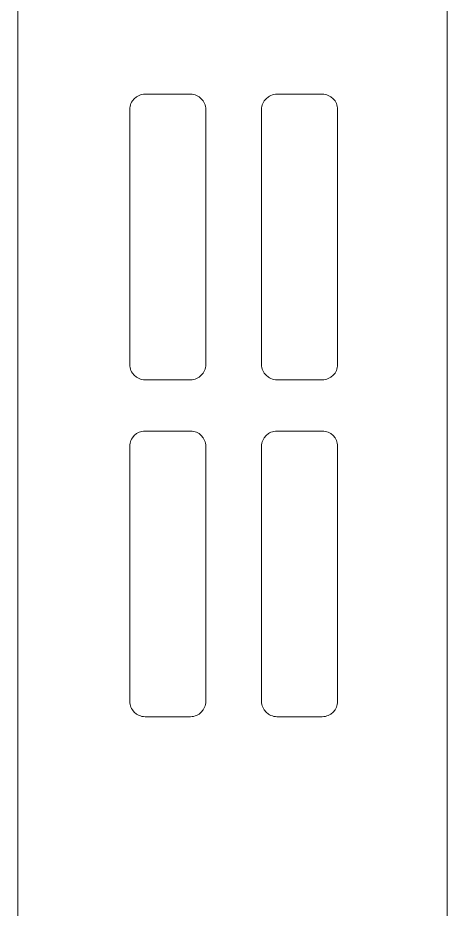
# Model space of a CAD drawing. Header units: millimetres. Extents: x -580 to 580, y -723 to 723.
# Drawn here: x 506.9 to 568.9, y 326.3 to 455.1 of the extents above; entities that cross this region are included whole.
import ezdxf

# ---------------------------------------------------------------- set-up
doc = ezdxf.new("R2010")
doc.units = ezdxf.units.MM
doc.header["$MEASUREMENT"] = 0
doc.layers.add('Camada 1', color=7, linetype='Continuous')

msp = doc.modelspace()

# ---------------------------------------------------------------- linework, layer by layer
at = {"layer": 'Camada 1', "color": 250, "lineweight": 9}
msp.add_open_spline([(506.9449, 506.4442), (506.9449, 506.4442), (515.7277, 506.4442), (515.7277, 506.4442), (515.7277, 506.4442), (515.7277, 506.4442), (515.7277, 494.478), (515.7277, 494.478), (515.7277, 494.478), (515.7277, 494.478), (518.4931, 494.478), (518.4931, 494.478), (518.4931, 494.478), (518.4931, 494.478), (518.4931, 506.4442), (518.4931, 506.4442), (518.4931, 506.4442), (518.4931, 506.4442), (526.8555, 506.4442), (526.8555, 506.4442), (526.8555, 506.4442), (526.8555, 506.4442), (526.8555, 511.9345), (526.8555, 511.9345), (526.8555, 511.9345), (526.8555, 511.9345), (536.5342, 511.9345), (536.5342, 511.9345), (536.5342, 511.9345), (536.5342, 511.9345), (536.5342, 494.478), (536.5342, 494.478), (536.5342, 494.478), (536.5342, 494.478), (539.2996, 494.478), (539.2996, 494.478), (539.2996, 494.478), (539.2996, 494.478), (539.2996, 511.9345), (539.2996, 511.9345), (539.2996, 511.9345), (539.2996, 511.9345), (548.9783, 511.9345), (548.9783, 511.9345), (548.9783, 511.9345), (548.9783, 511.9345), (548.9783, 506.4442), (548.9783, 506.4442), (548.9783, 506.4442), (548.9783, 506.4442), (557.208, 506.4442), (557.208, 506.4442), (557.208, 506.4442), (557.208, 506.4442), (557.208, 494.478), (557.208, 494.478), (557.208, 494.478), (557.208, 494.478), (559.9733, 494.478), (559.9733, 494.478), (559.9733, 494.478), (559.9733, 494.478), (559.9733, 506.4442), (559.9733, 506.4442), (559.9733, 506.4442), (559.9733, 506.4442), (568.8888, 506.4442), (568.8888, 506.4442), (568.8888, 506.4442), (568.8888, 506.4442), (568.8888, 121.099), (568.8888, 121.099), (568.8888, 121.099), (568.8888, 121.099), (548.9783, 121.099), (548.9783, 121.099), (548.9783, 121.099), (548.9783, 121.099), (548.9783, 115.5584), (548.9783, 115.5584), (548.9783, 115.5584), (548.9783, 115.5584), (526.8555, 115.5584), (526.8555, 115.5584), (526.8555, 115.5584), (526.8555, 115.5584), (526.8555, 121.099), (526.8555, 121.099), (526.8555, 121.099), (526.8555, 121.099), (506.9449, 121.099), (506.9449, 121.099), (506.9449, 121.099), (506.9449, 121.099), (506.9449, 506.4442), (506.9449, 506.4442), (506.9449, 506.4442), (506.9449, 506.4442), (506.9449, 506.4442), (506.9449, 506.4442)], degree=3, knots=[0, 0, 0, 0, 0.03846154, 0.03846154, 0.03846154, 0.03846154, 0.07692308, 0.07692308, 0.07692308, 0.07692308, 0.11538462, 0.11538462, 0.11538462, 0.11538462, 0.15384615, 0.15384615, 0.15384615, 0.15384615, 0.19230769, 0.19230769, 0.19230769, 0.19230769, 0.23076923, 0.23076923, 0.23076923, 0.23076923, 0.26923077, 0.26923077, 0.26923077, 0.26923077, 0.30769231, 0.30769231, 0.30769231, 0.30769231, 0.34615385, 0.34615385, 0.34615385, 0.34615385, 0.38461538, 0.38461538, 0.38461538, 0.38461538, 0.42307692, 0.42307692, 0.42307692, 0.42307692, 0.46153846, 0.46153846, 0.46153846, 0.46153846, 0.5, 0.5, 0.5, 0.5, 0.53846154, 0.53846154, 0.53846154, 0.53846154, 0.57692308, 0.57692308, 0.57692308, 0.57692308, 0.61538462, 0.61538462, 0.61538462, 0.61538462, 0.65384615, 0.65384615, 0.65384615, 0.65384615, 0.69230769, 0.69230769, 0.69230769, 0.69230769, 0.73076923, 0.73076923, 0.73076923, 0.73076923, 0.76923077, 0.76923077, 0.76923077, 0.76923077, 0.80769231, 0.80769231, 0.80769231, 0.80769231, 0.84615385, 0.84615385, 0.84615385, 0.84615385, 0.88461538, 0.88461538, 0.88461538, 0.88461538, 0.92307692, 0.92307692, 0.92307692, 0.92307692, 1, 1, 1, 1], dxfattribs=at)
at = {"layer": 'Camada 1', "color": 240, "lineweight": 9}
for points in [[(534.0624, 404.9901), (534.0624, 404.9901), (534.0624, 441.8118), (534.0624, 441.8118), (534.0624, 441.8118), (534.0624, 441.8118), (534.0511, 442.0372), (534.0511, 442.0372), (534.0511, 442.0372), (534.0511, 442.0372), (534.0174, 442.2562), (534.0174, 442.2562), (534.0174, 442.2562), (534.0174, 442.2562), (533.9626, 442.4678), (533.9626, 442.4678), (533.9626, 442.4678), (533.9626, 442.4678), (533.888, 442.6708), (533.888, 442.6708), (533.888, 442.6708), (533.888, 442.6708), (533.7945, 442.8641), (533.7945, 442.8641), (533.7945, 442.8641), (533.7945, 442.8641), (533.6834, 443.0465), (533.6834, 443.0465), (533.6834, 443.0465), (533.6834, 443.0465), (533.4127, 443.3743), (533.4127, 443.3743), (533.4127, 443.3743), (533.4127, 443.3743), (533.085, 443.6449), (533.085, 443.6449), (533.085, 443.6449), (533.085, 443.6449), (532.9026, 443.7561), (532.9026, 443.7561), (532.9026, 443.7561), (532.9026, 443.7561), (532.7093, 443.8495), (532.7093, 443.8495), (532.7093, 443.8495), (532.7093, 443.8495), (532.5063, 443.9242), (532.5063, 443.9242), (532.5063, 443.9242), (532.5063, 443.9242), (532.2947, 443.979), (532.2947, 443.979), (532.2947, 443.979), (532.2947, 443.979), (532.0756, 444.0126), (532.0756, 444.0126), (532.0756, 444.0126), (532.0756, 444.0126), (531.8503, 444.0241), (531.8503, 444.0241), (531.8503, 444.0241), (531.8503, 444.0241), (525.2997, 444.0241), (525.2997, 444.0241), (525.2997, 444.0241), (525.2997, 444.0241), (525.0743, 444.0126), (525.0743, 444.0126), (525.0743, 444.0126), (525.0743, 444.0126), (524.8553, 443.979), (524.8553, 443.979), (524.8553, 443.979), (524.8553, 443.979), (524.6438, 443.9242), (524.6438, 443.9242), (524.6438, 443.9242), (524.6438, 443.9242), (524.4407, 443.8495), (524.4407, 443.8495), (524.4407, 443.8495), (524.4407, 443.8495), (524.2475, 443.7561), (524.2475, 443.7561), (524.2475, 443.7561), (524.2475, 443.7561), (524.0651, 443.6449), (524.0651, 443.6449), (524.0651, 443.6449), (524.0651, 443.6449), (523.7373, 443.3743), (523.7373, 443.3743), (523.7373, 443.3743), (523.7373, 443.3743), (523.4665, 443.0465), (523.4665, 443.0465), (523.4665, 443.0465), (523.4665, 443.0465), (523.3555, 442.8641), (523.3555, 442.8641), (523.3555, 442.8641), (523.3555, 442.8641), (523.262, 442.6708), (523.262, 442.6708), (523.262, 442.6708), (523.262, 442.6708), (523.1873, 442.4678), (523.1873, 442.4678), (523.1873, 442.4678), (523.1873, 442.4678), (523.1326, 442.2562), (523.1326, 442.2562), (523.1326, 442.2562), (523.1326, 442.2562), (523.0989, 442.0372), (523.0989, 442.0372), (523.0989, 442.0372), (523.0989, 442.0372), (523.0874, 441.8118), (523.0874, 441.8118), (523.0874, 441.8118), (523.0874, 441.8118), (523.0874, 404.9901), (523.0874, 404.9901), (523.0874, 404.9901), (523.0874, 404.9901), (523.0989, 404.7647), (523.0989, 404.7647), (523.0989, 404.7647), (523.0989, 404.7647), (523.1326, 404.5457), (523.1326, 404.5457), (523.1326, 404.5457), (523.1326, 404.5457), (523.1873, 404.334), (523.1873, 404.334), (523.1873, 404.334), (523.1873, 404.334), (523.262, 404.1311), (523.262, 404.1311), (523.262, 404.1311), (523.262, 404.1311), (523.3555, 403.9378), (523.3555, 403.9378), (523.3555, 403.9378), (523.3555, 403.9378), (523.4665, 403.7553), (523.4665, 403.7553), (523.4665, 403.7553), (523.4665, 403.7553), (523.7373, 403.4276), (523.7373, 403.4276), (523.7373, 403.4276), (523.7373, 403.4276), (524.0651, 403.1569), (524.0651, 403.1569), (524.0651, 403.1569), (524.0651, 403.1569), (524.2475, 403.0458), (524.2475, 403.0458), (524.2475, 403.0458), (524.2475, 403.0458), (524.4407, 402.9523), (524.4407, 402.9523), (524.4407, 402.9523), (524.4407, 402.9523), (524.6438, 402.8776), (524.6438, 402.8776), (524.6438, 402.8776), (524.6438, 402.8776), (524.8553, 402.823), (524.8553, 402.823), (524.8553, 402.823), (524.8553, 402.823), (525.0743, 402.7892), (525.0743, 402.7892), (525.0743, 402.7892), (525.0743, 402.7892), (525.2997, 402.7778), (525.2997, 402.7778), (525.2997, 402.7778), (525.2997, 402.7778), (531.8503, 402.7778), (531.8503, 402.7778), (531.8503, 402.7778), (531.8503, 402.7778), (532.0756, 402.7892), (532.0756, 402.7892), (532.0756, 402.7892), (532.0756, 402.7892), (532.2947, 402.823), (532.2947, 402.823), (532.2947, 402.823), (532.2947, 402.823), (532.5063, 402.8776), (532.5063, 402.8776), (532.5063, 402.8776), (532.5063, 402.8776), (532.7093, 402.9523), (532.7093, 402.9523), (532.7093, 402.9523), (532.7093, 402.9523), (532.9026, 403.0458), (532.9026, 403.0458), (532.9026, 403.0458), (532.9026, 403.0458), (533.085, 403.1569), (533.085, 403.1569), (533.085, 403.1569), (533.085, 403.1569), (533.4127, 403.4276), (533.4127, 403.4276), (533.4127, 403.4276), (533.4127, 403.4276), (533.6834, 403.7553), (533.6834, 403.7553), (533.6834, 403.7553), (533.6834, 403.7553), (533.7945, 403.9378), (533.7945, 403.9378), (533.7945, 403.9378), (533.7945, 403.9378), (533.888, 404.1311), (533.888, 404.1311), (533.888, 404.1311), (533.888, 404.1311), (533.9626, 404.334), (533.9626, 404.334), (533.9626, 404.334), (533.9626, 404.334), (534.0174, 404.5457), (534.0174, 404.5457), (534.0174, 404.5457), (534.0174, 404.5457), (534.0511, 404.7647), (534.0511, 404.7647), (534.0511, 404.7647), (534.0511, 404.7647), (534.0624, 404.9901), (534.0624, 404.9901), (534.0624, 404.9901), (534.0624, 404.9901), (534.0624, 404.9901), (534.0624, 404.9901)], [(553.086, 404.9901), (553.086, 404.9901), (553.086, 441.8118), (553.086, 441.8118), (553.086, 441.8118), (553.086, 441.8118), (553.0745, 442.0372), (553.0745, 442.0372), (553.0745, 442.0372), (553.0745, 442.0372), (553.0408, 442.2562), (553.0408, 442.2562), (553.0408, 442.2562), (553.0408, 442.2562), (552.986, 442.4678), (552.986, 442.4678), (552.986, 442.4678), (552.986, 442.4678), (552.9114, 442.6708), (552.9114, 442.6708), (552.9114, 442.6708), (552.9114, 442.6708), (552.8179, 442.8641), (552.8179, 442.8641), (552.8179, 442.8641), (552.8179, 442.8641), (552.7068, 443.0465), (552.7068, 443.0465), (552.7068, 443.0465), (552.7068, 443.0465), (552.4361, 443.3743), (552.4361, 443.3743), (552.4361, 443.3743), (552.4361, 443.3743), (552.1084, 443.6449), (552.1084, 443.6449), (552.1084, 443.6449), (552.1084, 443.6449), (551.926, 443.7561), (551.926, 443.7561), (551.926, 443.7561), (551.926, 443.7561), (551.7327, 443.8495), (551.7327, 443.8495), (551.7327, 443.8495), (551.7327, 443.8495), (551.5297, 443.9242), (551.5297, 443.9242), (551.5297, 443.9242), (551.5297, 443.9242), (551.3181, 443.979), (551.3181, 443.979), (551.3181, 443.979), (551.3181, 443.979), (551.099, 444.0126), (551.099, 444.0126), (551.099, 444.0126), (551.099, 444.0126), (550.8737, 444.0241), (550.8737, 444.0241), (550.8737, 444.0241), (550.8737, 444.0241), (544.3231, 444.0241), (544.3231, 444.0241), (544.3231, 444.0241), (544.3231, 444.0241), (544.0977, 444.0126), (544.0977, 444.0126), (544.0977, 444.0126), (544.0977, 444.0126), (543.8787, 443.979), (543.8787, 443.979), (543.8787, 443.979), (543.8787, 443.979), (543.6672, 443.9242), (543.6672, 443.9242), (543.6672, 443.9242), (543.6672, 443.9242), (543.4641, 443.8495), (543.4641, 443.8495), (543.4641, 443.8495), (543.4641, 443.8495), (543.2709, 443.7561), (543.2709, 443.7561), (543.2709, 443.7561), (543.2709, 443.7561), (543.0885, 443.6449), (543.0885, 443.6449), (543.0885, 443.6449), (543.0885, 443.6449), (542.7607, 443.3743), (542.7607, 443.3743), (542.7607, 443.3743), (542.7607, 443.3743), (542.49, 443.0465), (542.49, 443.0465), (542.49, 443.0465), (542.49, 443.0465), (542.3789, 442.8641), (542.3789, 442.8641), (542.3789, 442.8641), (542.3789, 442.8641), (542.2854, 442.6708), (542.2854, 442.6708), (542.2854, 442.6708), (542.2854, 442.6708), (542.2107, 442.4678), (542.2107, 442.4678), (542.2107, 442.4678), (542.2107, 442.4678), (542.156, 442.2562), (542.156, 442.2562), (542.156, 442.2562), (542.156, 442.2562), (542.1223, 442.0372), (542.1223, 442.0372), (542.1223, 442.0372), (542.1223, 442.0372), (542.1108, 441.8118), (542.1108, 441.8118), (542.1108, 441.8118), (542.1108, 441.8118), (542.1108, 404.9901), (542.1108, 404.9901), (542.1108, 404.9901), (542.1108, 404.9901), (542.1223, 404.7647), (542.1223, 404.7647), (542.1223, 404.7647), (542.1223, 404.7647), (542.156, 404.5457), (542.156, 404.5457), (542.156, 404.5457), (542.156, 404.5457), (542.2107, 404.334), (542.2107, 404.334), (542.2107, 404.334), (542.2107, 404.334), (542.2854, 404.1311), (542.2854, 404.1311), (542.2854, 404.1311), (542.2854, 404.1311), (542.3789, 403.9378), (542.3789, 403.9378), (542.3789, 403.9378), (542.3789, 403.9378), (542.49, 403.7553), (542.49, 403.7553), (542.49, 403.7553), (542.49, 403.7553), (542.7607, 403.4276), (542.7607, 403.4276), (542.7607, 403.4276), (542.7607, 403.4276), (543.0885, 403.1569), (543.0885, 403.1569), (543.0885, 403.1569), (543.0885, 403.1569), (543.2709, 403.0458), (543.2709, 403.0458), (543.2709, 403.0458), (543.2709, 403.0458), (543.4641, 402.9523), (543.4641, 402.9523), (543.4641, 402.9523), (543.4641, 402.9523), (543.6672, 402.8776), (543.6672, 402.8776), (543.6672, 402.8776), (543.6672, 402.8776), (543.8787, 402.823), (543.8787, 402.823), (543.8787, 402.823), (543.8787, 402.823), (544.0977, 402.7892), (544.0977, 402.7892), (544.0977, 402.7892), (544.0977, 402.7892), (544.3231, 402.7778), (544.3231, 402.7778), (544.3231, 402.7778), (544.3231, 402.7778), (550.8737, 402.7778), (550.8737, 402.7778), (550.8737, 402.7778), (550.8737, 402.7778), (551.099, 402.7892), (551.099, 402.7892), (551.099, 402.7892), (551.099, 402.7892), (551.3181, 402.823), (551.3181, 402.823), (551.3181, 402.823), (551.3181, 402.823), (551.5297, 402.8776), (551.5297, 402.8776), (551.5297, 402.8776), (551.5297, 402.8776), (551.7327, 402.9523), (551.7327, 402.9523), (551.7327, 402.9523), (551.7327, 402.9523), (551.926, 403.0458), (551.926, 403.0458), (551.926, 403.0458), (551.926, 403.0458), (552.1084, 403.1569), (552.1084, 403.1569), (552.1084, 403.1569), (552.1084, 403.1569), (552.4361, 403.4276), (552.4361, 403.4276), (552.4361, 403.4276), (552.4361, 403.4276), (552.7068, 403.7553), (552.7068, 403.7553), (552.7068, 403.7553), (552.7068, 403.7553), (552.8179, 403.9378), (552.8179, 403.9378), (552.8179, 403.9378), (552.8179, 403.9378), (552.9114, 404.1311), (552.9114, 404.1311), (552.9114, 404.1311), (552.9114, 404.1311), (552.986, 404.334), (552.986, 404.334), (552.986, 404.334), (552.986, 404.334), (553.0408, 404.5457), (553.0408, 404.5457), (553.0408, 404.5457), (553.0408, 404.5457), (553.0745, 404.7647), (553.0745, 404.7647), (553.0745, 404.7647), (553.0745, 404.7647), (553.086, 404.9901), (553.086, 404.9901), (553.086, 404.9901), (553.086, 404.9901), (553.086, 404.9901), (553.086, 404.9901)], [(534.0624, 356.3492), (534.0624, 356.3492), (534.0624, 393.171), (534.0624, 393.171), (534.0624, 393.171), (534.0624, 393.171), (534.0511, 393.3963), (534.0511, 393.3963), (534.0511, 393.3963), (534.0511, 393.3963), (534.0174, 393.6153), (534.0174, 393.6153), (534.0174, 393.6153), (534.0174, 393.6153), (533.9626, 393.8269), (533.9626, 393.8269), (533.9626, 393.8269), (533.9626, 393.8269), (533.888, 394.0299), (533.888, 394.0299), (533.888, 394.0299), (533.888, 394.0299), (533.7945, 394.2232), (533.7945, 394.2232), (533.7945, 394.2232), (533.7945, 394.2232), (533.6834, 394.4056), (533.6834, 394.4056), (533.6834, 394.4056), (533.6834, 394.4056), (533.4127, 394.7334), (533.4127, 394.7334), (533.4127, 394.7334), (533.4127, 394.7334), (533.085, 395.004), (533.085, 395.004), (533.085, 395.004), (533.085, 395.004), (532.9026, 395.1152), (532.9026, 395.1152), (532.9026, 395.1152), (532.9026, 395.1152), (532.7093, 395.2086), (532.7093, 395.2086), (532.7093, 395.2086), (532.7093, 395.2086), (532.5063, 395.2833), (532.5063, 395.2833), (532.5063, 395.2833), (532.5063, 395.2833), (532.2947, 395.3381), (532.2947, 395.3381), (532.2947, 395.3381), (532.2947, 395.3381), (532.0756, 395.3717), (532.0756, 395.3717), (532.0756, 395.3717), (532.0756, 395.3717), (531.8503, 395.3832), (531.8503, 395.3832), (531.8503, 395.3832), (531.8503, 395.3832), (525.2997, 395.3832), (525.2997, 395.3832), (525.2997, 395.3832), (525.2997, 395.3832), (525.0743, 395.3717), (525.0743, 395.3717), (525.0743, 395.3717), (525.0743, 395.3717), (524.8553, 395.3381), (524.8553, 395.3381), (524.8553, 395.3381), (524.8553, 395.3381), (524.6438, 395.2833), (524.6438, 395.2833), (524.6438, 395.2833), (524.6438, 395.2833), (524.4407, 395.2086), (524.4407, 395.2086), (524.4407, 395.2086), (524.4407, 395.2086), (524.2475, 395.1152), (524.2475, 395.1152), (524.2475, 395.1152), (524.2475, 395.1152), (524.0651, 395.004), (524.0651, 395.004), (524.0651, 395.004), (524.0651, 395.004), (523.7373, 394.7334), (523.7373, 394.7334), (523.7373, 394.7334), (523.7373, 394.7334), (523.4665, 394.4056), (523.4665, 394.4056), (523.4665, 394.4056), (523.4665, 394.4056), (523.3555, 394.2232), (523.3555, 394.2232), (523.3555, 394.2232), (523.3555, 394.2232), (523.262, 394.0299), (523.262, 394.0299), (523.262, 394.0299), (523.262, 394.0299), (523.1873, 393.8269), (523.1873, 393.8269), (523.1873, 393.8269), (523.1873, 393.8269), (523.1326, 393.6153), (523.1326, 393.6153), (523.1326, 393.6153), (523.1326, 393.6153), (523.0989, 393.3963), (523.0989, 393.3963), (523.0989, 393.3963), (523.0989, 393.3963), (523.0874, 393.171), (523.0874, 393.171), (523.0874, 393.171), (523.0874, 393.171), (523.0874, 356.3492), (523.0874, 356.3492), (523.0874, 356.3492), (523.0874, 356.3492), (523.0989, 356.1238), (523.0989, 356.1238), (523.0989, 356.1238), (523.0989, 356.1238), (523.1326, 355.9048), (523.1326, 355.9048), (523.1326, 355.9048), (523.1326, 355.9048), (523.1873, 355.6931), (523.1873, 355.6931), (523.1873, 355.6931), (523.1873, 355.6931), (523.262, 355.4902), (523.262, 355.4902), (523.262, 355.4902), (523.262, 355.4902), (523.3555, 355.2969), (523.3555, 355.2969), (523.3555, 355.2969), (523.3555, 355.2969), (523.4665, 355.1145), (523.4665, 355.1145), (523.4665, 355.1145), (523.4665, 355.1145), (523.7373, 354.7868), (523.7373, 354.7868), (523.7373, 354.7868), (523.7373, 354.7868), (524.0651, 354.516), (524.0651, 354.516), (524.0651, 354.516), (524.0651, 354.516), (524.2475, 354.4049), (524.2475, 354.4049), (524.2475, 354.4049), (524.2475, 354.4049), (524.4407, 354.3114), (524.4407, 354.3114), (524.4407, 354.3114), (524.4407, 354.3114), (524.6438, 354.2367), (524.6438, 354.2367), (524.6438, 354.2367), (524.6438, 354.2367), (524.8553, 354.1821), (524.8553, 354.1821), (524.8553, 354.1821), (524.8553, 354.1821), (525.0743, 354.1483), (525.0743, 354.1483), (525.0743, 354.1483), (525.0743, 354.1483), (525.2997, 354.1369), (525.2997, 354.1369), (525.2997, 354.1369), (525.2997, 354.1369), (531.8503, 354.1369), (531.8503, 354.1369), (531.8503, 354.1369), (531.8503, 354.1369), (532.0756, 354.1483), (532.0756, 354.1483), (532.0756, 354.1483), (532.0756, 354.1483), (532.2947, 354.1821), (532.2947, 354.1821), (532.2947, 354.1821), (532.2947, 354.1821), (532.5063, 354.2367), (532.5063, 354.2367), (532.5063, 354.2367), (532.5063, 354.2367), (532.7093, 354.3114), (532.7093, 354.3114), (532.7093, 354.3114), (532.7093, 354.3114), (532.9026, 354.4049), (532.9026, 354.4049), (532.9026, 354.4049), (532.9026, 354.4049), (533.085, 354.516), (533.085, 354.516), (533.085, 354.516), (533.085, 354.516), (533.4127, 354.7868), (533.4127, 354.7868), (533.4127, 354.7868), (533.4127, 354.7868), (533.6834, 355.1145), (533.6834, 355.1145), (533.6834, 355.1145), (533.6834, 355.1145), (533.7945, 355.2969), (533.7945, 355.2969), (533.7945, 355.2969), (533.7945, 355.2969), (533.888, 355.4902), (533.888, 355.4902), (533.888, 355.4902), (533.888, 355.4902), (533.9626, 355.6931), (533.9626, 355.6931), (533.9626, 355.6931), (533.9626, 355.6931), (534.0174, 355.9048), (534.0174, 355.9048), (534.0174, 355.9048), (534.0174, 355.9048), (534.0511, 356.1238), (534.0511, 356.1238), (534.0511, 356.1238), (534.0511, 356.1238), (534.0624, 356.3492), (534.0624, 356.3492), (534.0624, 356.3492), (534.0624, 356.3492), (534.0624, 356.3492), (534.0624, 356.3492)], [(553.086, 356.3492), (553.086, 356.3492), (553.086, 393.171), (553.086, 393.171), (553.086, 393.171), (553.086, 393.171), (553.0745, 393.3963), (553.0745, 393.3963), (553.0745, 393.3963), (553.0745, 393.3963), (553.0408, 393.6153), (553.0408, 393.6153), (553.0408, 393.6153), (553.0408, 393.6153), (552.986, 393.8269), (552.986, 393.8269), (552.986, 393.8269), (552.986, 393.8269), (552.9114, 394.0299), (552.9114, 394.0299), (552.9114, 394.0299), (552.9114, 394.0299), (552.8179, 394.2232), (552.8179, 394.2232), (552.8179, 394.2232), (552.8179, 394.2232), (552.7068, 394.4056), (552.7068, 394.4056), (552.7068, 394.4056), (552.7068, 394.4056), (552.4361, 394.7334), (552.4361, 394.7334), (552.4361, 394.7334), (552.4361, 394.7334), (552.1084, 395.004), (552.1084, 395.004), (552.1084, 395.004), (552.1084, 395.004), (551.926, 395.1152), (551.926, 395.1152), (551.926, 395.1152), (551.926, 395.1152), (551.7327, 395.2086), (551.7327, 395.2086), (551.7327, 395.2086), (551.7327, 395.2086), (551.5297, 395.2833), (551.5297, 395.2833), (551.5297, 395.2833), (551.5297, 395.2833), (551.3181, 395.3381), (551.3181, 395.3381), (551.3181, 395.3381), (551.3181, 395.3381), (551.099, 395.3717), (551.099, 395.3717), (551.099, 395.3717), (551.099, 395.3717), (550.8737, 395.3832), (550.8737, 395.3832), (550.8737, 395.3832), (550.8737, 395.3832), (544.3231, 395.3832), (544.3231, 395.3832), (544.3231, 395.3832), (544.3231, 395.3832), (544.0977, 395.3717), (544.0977, 395.3717), (544.0977, 395.3717), (544.0977, 395.3717), (543.8787, 395.3381), (543.8787, 395.3381), (543.8787, 395.3381), (543.8787, 395.3381), (543.6672, 395.2833), (543.6672, 395.2833), (543.6672, 395.2833), (543.6672, 395.2833), (543.4641, 395.2086), (543.4641, 395.2086), (543.4641, 395.2086), (543.4641, 395.2086), (543.2709, 395.1152), (543.2709, 395.1152), (543.2709, 395.1152), (543.2709, 395.1152), (543.0885, 395.004), (543.0885, 395.004), (543.0885, 395.004), (543.0885, 395.004), (542.7607, 394.7334), (542.7607, 394.7334), (542.7607, 394.7334), (542.7607, 394.7334), (542.49, 394.4056), (542.49, 394.4056), (542.49, 394.4056), (542.49, 394.4056), (542.3789, 394.2232), (542.3789, 394.2232), (542.3789, 394.2232), (542.3789, 394.2232), (542.2854, 394.0299), (542.2854, 394.0299), (542.2854, 394.0299), (542.2854, 394.0299), (542.2107, 393.8269), (542.2107, 393.8269), (542.2107, 393.8269), (542.2107, 393.8269), (542.156, 393.6153), (542.156, 393.6153), (542.156, 393.6153), (542.156, 393.6153), (542.1223, 393.3963), (542.1223, 393.3963), (542.1223, 393.3963), (542.1223, 393.3963), (542.1108, 393.171), (542.1108, 393.171), (542.1108, 393.171), (542.1108, 393.171), (542.1108, 356.3492), (542.1108, 356.3492), (542.1108, 356.3492), (542.1108, 356.3492), (542.1223, 356.1238), (542.1223, 356.1238), (542.1223, 356.1238), (542.1223, 356.1238), (542.156, 355.9048), (542.156, 355.9048), (542.156, 355.9048), (542.156, 355.9048), (542.2107, 355.6931), (542.2107, 355.6931), (542.2107, 355.6931), (542.2107, 355.6931), (542.2854, 355.4902), (542.2854, 355.4902), (542.2854, 355.4902), (542.2854, 355.4902), (542.3789, 355.2969), (542.3789, 355.2969), (542.3789, 355.2969), (542.3789, 355.2969), (542.49, 355.1145), (542.49, 355.1145), (542.49, 355.1145), (542.49, 355.1145), (542.7607, 354.7868), (542.7607, 354.7868), (542.7607, 354.7868), (542.7607, 354.7868), (543.0885, 354.516), (543.0885, 354.516), (543.0885, 354.516), (543.0885, 354.516), (543.2709, 354.4049), (543.2709, 354.4049), (543.2709, 354.4049), (543.2709, 354.4049), (543.4641, 354.3114), (543.4641, 354.3114), (543.4641, 354.3114), (543.4641, 354.3114), (543.6672, 354.2367), (543.6672, 354.2367), (543.6672, 354.2367), (543.6672, 354.2367), (543.8787, 354.1821), (543.8787, 354.1821), (543.8787, 354.1821), (543.8787, 354.1821), (544.0977, 354.1483), (544.0977, 354.1483), (544.0977, 354.1483), (544.0977, 354.1483), (544.3231, 354.1369), (544.3231, 354.1369), (544.3231, 354.1369), (544.3231, 354.1369), (550.8737, 354.1369), (550.8737, 354.1369), (550.8737, 354.1369), (550.8737, 354.1369), (551.099, 354.1483), (551.099, 354.1483), (551.099, 354.1483), (551.099, 354.1483), (551.3181, 354.1821), (551.3181, 354.1821), (551.3181, 354.1821), (551.3181, 354.1821), (551.5297, 354.2367), (551.5297, 354.2367), (551.5297, 354.2367), (551.5297, 354.2367), (551.7327, 354.3114), (551.7327, 354.3114), (551.7327, 354.3114), (551.7327, 354.3114), (551.926, 354.4049), (551.926, 354.4049), (551.926, 354.4049), (551.926, 354.4049), (552.1084, 354.516), (552.1084, 354.516), (552.1084, 354.516), (552.1084, 354.516), (552.4361, 354.7868), (552.4361, 354.7868), (552.4361, 354.7868), (552.4361, 354.7868), (552.7068, 355.1145), (552.7068, 355.1145), (552.7068, 355.1145), (552.7068, 355.1145), (552.8179, 355.2969), (552.8179, 355.2969), (552.8179, 355.2969), (552.8179, 355.2969), (552.9114, 355.4902), (552.9114, 355.4902), (552.9114, 355.4902), (552.9114, 355.4902), (552.986, 355.6931), (552.986, 355.6931), (552.986, 355.6931), (552.986, 355.6931), (553.0408, 355.9048), (553.0408, 355.9048), (553.0408, 355.9048), (553.0408, 355.9048), (553.0745, 356.1238), (553.0745, 356.1238), (553.0745, 356.1238), (553.0745, 356.1238), (553.086, 356.3492), (553.086, 356.3492), (553.086, 356.3492), (553.086, 356.3492), (553.086, 356.3492), (553.086, 356.3492)]]:
    msp.add_open_spline(points, degree=3, knots=[0, 0, 0, 0, 0.01612903, 0.01612903, 0.01612903, 0.01612903, 0.03225806, 0.03225806, 0.03225806, 0.03225806, 0.0483871, 0.0483871, 0.0483871, 0.0483871, 0.06451613, 0.06451613, 0.06451613, 0.06451613, 0.08064516, 0.08064516, 0.08064516, 0.08064516, 0.09677419, 0.09677419, 0.09677419, 0.09677419, 0.11290323, 0.11290323, 0.11290323, 0.11290323, 0.12903226, 0.12903226, 0.12903226, 0.12903226, 0.14516129, 0.14516129, 0.14516129, 0.14516129, 0.16129032, 0.16129032, 0.16129032, 0.16129032, 0.17741935, 0.17741935, 0.17741935, 0.17741935, 0.19354839, 0.19354839, 0.19354839, 0.19354839, 0.20967742, 0.20967742, 0.20967742, 0.20967742, 0.22580645, 0.22580645, 0.22580645, 0.22580645, 0.24193548, 0.24193548, 0.24193548, 0.24193548, 0.25806452, 0.25806452, 0.25806452, 0.25806452, 0.27419355, 0.27419355, 0.27419355, 0.27419355, 0.29032258, 0.29032258, 0.29032258, 0.29032258, 0.30645161, 0.30645161, 0.30645161, 0.30645161, 0.32258065, 0.32258065, 0.32258065, 0.32258065, 0.33870968, 0.33870968, 0.33870968, 0.33870968, 0.35483871, 0.35483871, 0.35483871, 0.35483871, 0.37096774, 0.37096774, 0.37096774, 0.37096774, 0.38709677, 0.38709677, 0.38709677, 0.38709677, 0.40322581, 0.40322581, 0.40322581, 0.40322581, 0.41935484, 0.41935484, 0.41935484, 0.41935484, 0.43548387, 0.43548387, 0.43548387, 0.43548387, 0.4516129, 0.4516129, 0.4516129, 0.4516129, 0.46774194, 0.46774194, 0.46774194, 0.46774194, 0.48387097, 0.48387097, 0.48387097, 0.48387097, 0.5, 0.5, 0.5, 0.5, 0.51612903, 0.51612903, 0.51612903, 0.51612903, 0.53225806, 0.53225806, 0.53225806, 0.53225806, 0.5483871, 0.5483871, 0.5483871, 0.5483871, 0.56451613, 0.56451613, 0.56451613, 0.56451613, 0.58064516, 0.58064516, 0.58064516, 0.58064516, 0.59677419, 0.59677419, 0.59677419, 0.59677419, 0.61290323, 0.61290323, 0.61290323, 0.61290323, 0.62903226, 0.62903226, 0.62903226, 0.62903226, 0.64516129, 0.64516129, 0.64516129, 0.64516129, 0.66129032, 0.66129032, 0.66129032, 0.66129032, 0.67741935, 0.67741935, 0.67741935, 0.67741935, 0.69354839, 0.69354839, 0.69354839, 0.69354839, 0.70967742, 0.70967742, 0.70967742, 0.70967742, 0.72580645, 0.72580645, 0.72580645, 0.72580645, 0.74193548, 0.74193548, 0.74193548, 0.74193548, 0.75806452, 0.75806452, 0.75806452, 0.75806452, 0.77419355, 0.77419355, 0.77419355, 0.77419355, 0.79032258, 0.79032258, 0.79032258, 0.79032258, 0.80645161, 0.80645161, 0.80645161, 0.80645161, 0.82258065, 0.82258065, 0.82258065, 0.82258065, 0.83870968, 0.83870968, 0.83870968, 0.83870968, 0.85483871, 0.85483871, 0.85483871, 0.85483871, 0.87096774, 0.87096774, 0.87096774, 0.87096774, 0.88709677, 0.88709677, 0.88709677, 0.88709677, 0.90322581, 0.90322581, 0.90322581, 0.90322581, 0.91935484, 0.91935484, 0.91935484, 0.91935484, 0.93548387, 0.93548387, 0.93548387, 0.93548387, 0.9516129, 0.9516129, 0.9516129, 0.9516129, 0.96774194, 0.96774194, 0.96774194, 0.96774194, 1, 1, 1, 1], dxfattribs=at)

doc.saveas('drawing.dxf')
